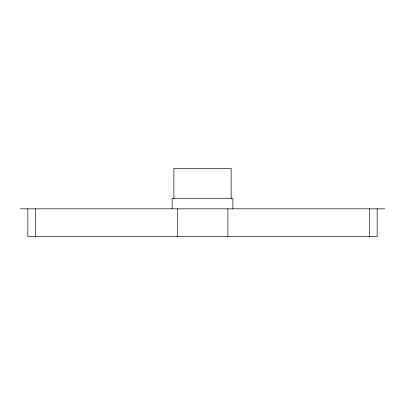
<?xml version="1.0" encoding="UTF-8"?>
<svg xmlns="http://www.w3.org/2000/svg" width="405" height="405" viewBox="0 0 405 405"><rect width="100%" height="100%" fill="white"/><g stroke="black" fill="none" stroke-linecap="round" stroke-linejoin="round"><path stroke-width="0.61" d="M20.25 208.828L384.75 208.828M377.156 208.828L377.156 236.672L27.844 236.672L27.844 208.828M369.562 208.828L369.562 236.672M232.875 208.828L232.875 198.703L172.125 198.703L172.125 208.828M231.139 198.703L231.139 168.328L173.861 168.328L173.861 198.703M227.909 208.828L227.909 236.672M177.284 208.828L177.284 236.672M35.438 208.828L35.438 236.672"/></g></svg>
